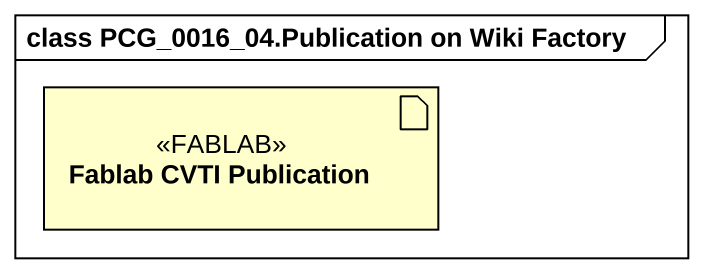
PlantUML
@startuml
mainframe class PCG_0016_04.Publication on Wiki Factory
artifact "Fablab CVTI Publication" as Fablab_CVTI_Publication <<FABLAB>>
@enduml
